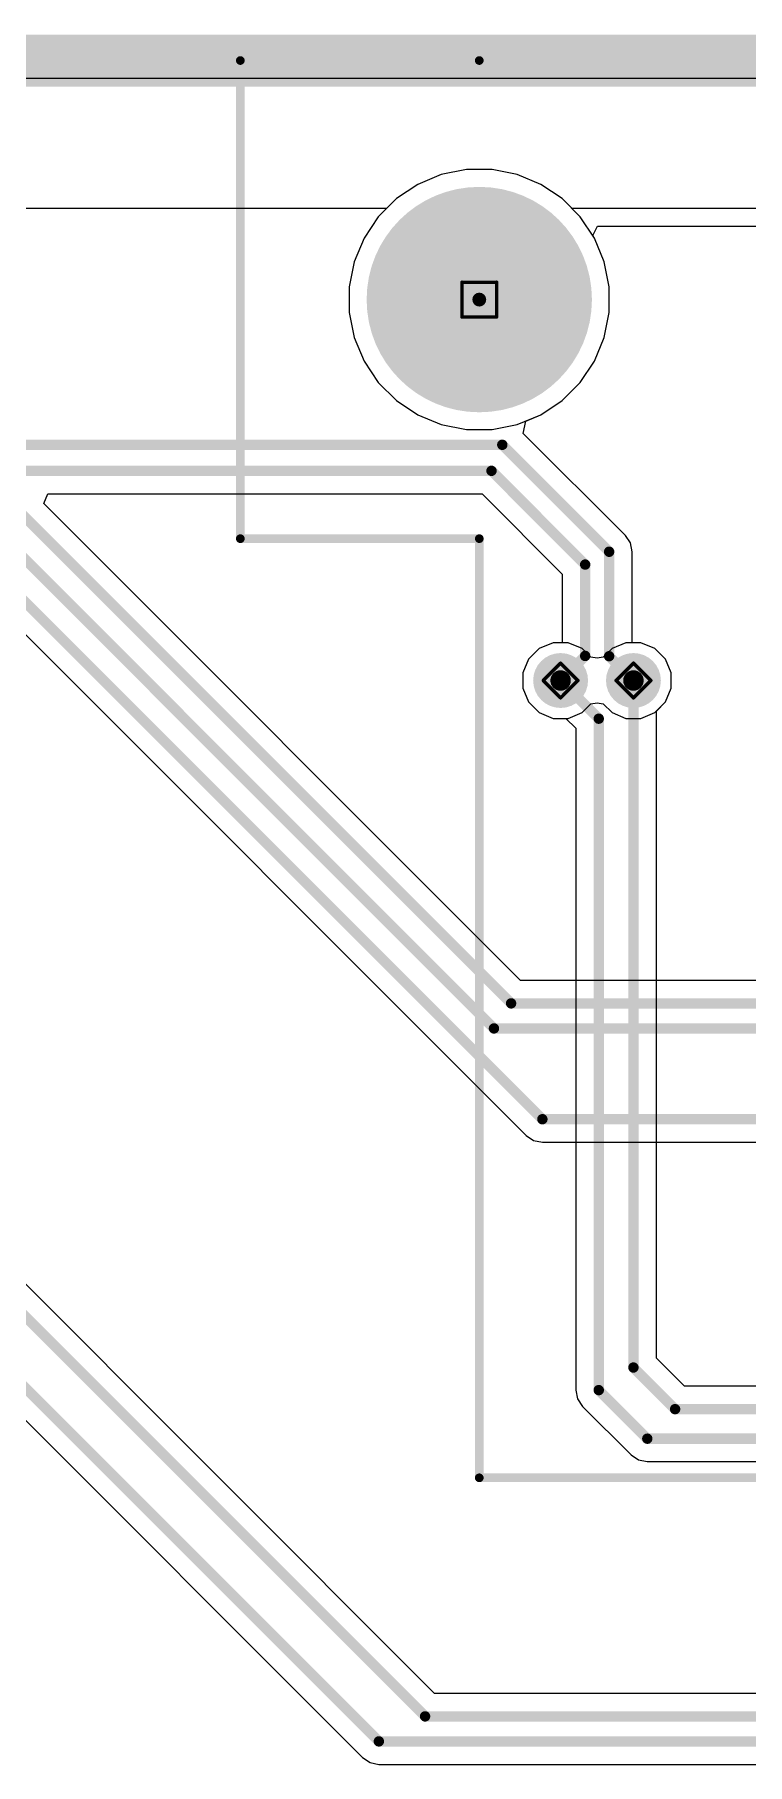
# Model space of a CAD drawing. Header units: inches. Extents: x -31 to 249, y -28 to 261.
# Drawn here: x 82.29 to 92.73, y 63.76 to 89.09 of the extents above; entities that cross this region are included whole.
import ezdxf

# ---------------------------------------------------------------- set-up
doc = ezdxf.new("R2010")
doc.units = ezdxf.units.IN
for name, color, linetype in [('Board Outline', 216, 'Continuous'), ('Bottom Layer', 5, 'Continuous'), ('Bottom Solder', 6, 'Continuous'), ('Drill Drawing', 1, 'Continuous'), ('Pad Holes', 156, 'Continuous'), ('Top Layer', 1, 'Continuous'), ('Top Overlay', 2, 'Continuous'), ('Top Solder', 216, 'Continuous'), ('Via Holes', 16, 'Continuous')]:
    doc.layers.add(name, color=color, linetype=linetype)

# ---------------------------------------------------------------- blocks, each defined once
blk = doc.blocks.new('6437288_2_42')
at = {"layer": 'Bottom Solder'}
h = blk.add_hatch(color=6, dxfattribs=at)
edge = h.paths.add_edge_path()
edge.add_arc((19.25, -7.25), 0.102, 0, 360)
at = {"layer": 'Pad Holes'}
h = blk.add_hatch(color=7, dxfattribs=at)
edge = h.paths.add_edge_path()
edge.add_arc((19.25, -7.25), 1.65, 0, 360)
at = {"layer": 'Top Solder'}
h = blk.add_hatch(color=216, dxfattribs=at)
edge = h.paths.add_edge_path()
edge.add_arc((19.25, -7.25), 0.102, 0, 360)
at = {"layer": 'Top Overlay'}
for points in [[(19.25, 10, 0.127, 0.127, 0), (-19.25, 10, 0.127, 0.127, 0)], [(19.25, 10, 0.127, 0.127, 0), (19.25, -3.75, 0.127, 0.127, 0)], [(22.75, -3.75, 0.127, 0.127, 0), (19.25, -3.75, 0.127, 0.127, 0)], [(22.75, -3.75, 0.127, 0.127, 0), (22.75, -10.75, 0.127, 0.127, 0)], [(19.25, -10.75, 0.127, 0.127, 0), (-19.25, -10.75, 0.127, 0.127, 0)], [(22.75, -10.75, 0.127, 0.127, 0), (19.25, -10.75, 0.127, 0.127, 0)]]:
    blk.add_lwpolyline(points, format="xyseb", dxfattribs=at)
for points in [[(19.218, 10, 0.0635, 0.0635, 1), (19.282, 10, 0.0635, 0.0635, 1)], [(19.218, 10, 0.0635, 0.0635, 1), (19.282, 10, 0.0635, 0.0635, 1)], [(19.218, -3.75, 0.0635, 0.0635, 1), (19.282, -3.75, 0.0635, 0.0635, 1)], [(19.218, -3.75, 0.0635, 0.0635, 1), (19.282, -3.75, 0.0635, 0.0635, 1)], [(22.718, -3.75, 0.0635, 0.0635, 1), (22.782, -3.75, 0.0635, 0.0635, 1)], [(22.718, -3.75, 0.0635, 0.0635, 1), (22.782, -3.75, 0.0635, 0.0635, 1)], [(19.218, -10.75, 0.0635, 0.0635, 1), (19.282, -10.75, 0.0635, 0.0635, 1)], [(19.218, -10.75, 0.0635, 0.0635, 1), (19.282, -10.75, 0.0635, 0.0635, 1)], [(22.718, -10.75, 0.0635, 0.0635, 1), (22.782, -10.75, 0.0635, 0.0635, 1)], [(22.718, -10.75, 0.0635, 0.0635, 1), (22.782, -10.75, 0.0635, 0.0635, 1)]]:
    blk.add_lwpolyline(points, format="xyseb", close=True, dxfattribs=at)

msp = doc.modelspace()

# ---------------------------------------------------------------- hatches: boundary and pattern name
at = {"layer": 'Bottom Layer'}
h = msp.add_hatch(color=5, dxfattribs=at)
edge = h.paths.add_edge_path()
edge.add_arc((89.992, 79.629), 0.3, 0, 360)
h = msp.add_hatch(color=5, dxfattribs=at)
edge = h.paths.add_edge_path()
edge.add_arc((91.059, 79.629), 0.3, 0, 360)
at = {"layer": 'Bottom Solder'}
h = msp.add_hatch(color=6, dxfattribs=at)
edge = h.paths.add_edge_path()
edge.add_arc((89.992, 79.629), 0.402, 0, 360)
h = msp.add_hatch(color=6, dxfattribs=at)
edge = h.paths.add_edge_path()
edge.add_arc((91.059, 79.629), 0.402, 0, 360)
at = {"layer": 'Top Layer'}
h = msp.add_hatch(color=1, dxfattribs=at)
edge = h.paths.add_edge_path()
edge.add_arc((89.992, 79.629), 0.3, 0, 360)
h = msp.add_hatch(color=1, dxfattribs=at)
edge = h.paths.add_edge_path()
edge.add_arc((91.059, 79.629), 0.3, 0, 360)
at = {"layer": 'Top Solder'}
h = msp.add_hatch(color=216, dxfattribs=at)
edge = h.paths.add_edge_path()
edge.add_arc((89.992, 79.629), 0.402, 0, 360)
h = msp.add_hatch(color=216, dxfattribs=at)
edge = h.paths.add_edge_path()
edge.add_arc((91.059, 79.629), 0.402, 0, 360)
at = {"layer": 'Via Holes'}
h = msp.add_hatch(color=7, dxfattribs=at)
edge = h.paths.add_edge_path()
edge.add_arc((89.992, 79.629), 0.15, 0, 360)
h = msp.add_hatch(color=7, dxfattribs=at)
edge = h.paths.add_edge_path()
edge.add_arc((91.059, 79.629), 0.15, 0, 360)

# ---------------------------------------------------------------- linework, layer by layer
at = {"layer": 'Board Outline'}
msp.add_lwpolyline([(0, 88.705, 0.762, 0.762, 0), (135, 88.705, 0.762, 0.762, 0)], format="xyseb", dxfattribs=at)
at = {"layer": 'Bottom Layer'}
for p, q in [((0.259, 88.446), (121.717, 88.446)), ((87.899, 86.893), (87.587, 86.685)), ((88.245, 87.036), (87.899, 86.893)), ((88.613, 87.11), (88.245, 87.036)), ((88.988, 87.11), (88.613, 87.11)), ((89.356, 87.036), (88.988, 87.11)), ((89.703, 86.893), (89.356, 87.036)), ((90.015, 86.685), (89.703, 86.893)), ((87.587, 86.685), (87.44, 86.538)), ((90.161, 86.538), (90.015, 86.685)), ((87.44, 86.538), (79.911, 86.538)), ((118.821, 86.538), (90.161, 86.538)), ((90.463, 86.144), (90.535, 86.279)), ((90.488, 86.107), (90.463, 86.144)), ((90.632, 85.761), (90.488, 86.107)), ((90.535, 86.279), (118.562, 86.279)), ((90.705, 85.393), (90.632, 85.761)), ((90.705, 85.018), (90.705, 85.393)), ((90.632, 84.65), (90.705, 85.018)), ((90.488, 84.304), (90.632, 84.65)), ((90.28, 83.992), (90.488, 84.304)), ((90.015, 83.727), (90.28, 83.992)), ((89.703, 83.518), (90.015, 83.727)), ((89.446, 83.247), (89.481, 83.427)), ((89.481, 83.427), (89.703, 83.518)), ((90.941, 81.752), (89.446, 83.247)), ((82.423, 82.221), (82.482, 82.362)), ((82.482, 82.362), (88.841, 82.362)), ((88.841, 82.362), (90.015, 81.187)), ((89.406, 75.238), (82.423, 82.221)), ((91.014, 81.643), (90.941, 81.752)), ((91.04, 81.514), (91.014, 81.643)), ((91.04, 80.183), (91.04, 81.514)), ((81.193, 81.262), (89.487, 72.968)), ((90.015, 81.187), (90.015, 80.183)), ((89.678, 80.099), (89.523, 79.943)), ((89.882, 80.183), (89.678, 80.099)), ((90.015, 80.183), (89.882, 80.183)), ((91.169, 80.183), (91.04, 80.183)), ((91.373, 80.099), (91.169, 80.183)), ((91.529, 79.943), (91.373, 80.099)), ((89.523, 79.943), (89.438, 79.739)), ((91.613, 79.739), (91.529, 79.943)), ((89.438, 79.739), (89.438, 79.519)), ((91.613, 79.519), (91.613, 79.739)), ((89.438, 79.519), (89.523, 79.315)), ((89.523, 79.315), (89.678, 79.159)), ((90.306, 79.159), (90.435, 79.289)), ((90.435, 79.289), (90.526, 79.304)), ((90.526, 79.304), (90.616, 79.289)), ((90.616, 79.289), (90.745, 79.159)), ((91.373, 79.159), (91.529, 79.315)), ((91.529, 79.315), (91.613, 79.519)), ((89.678, 79.159), (89.882, 79.075)), ((89.882, 79.075), (90.102, 79.075)), ((90.102, 79.075), (90.306, 79.159)), ((90.745, 79.159), (90.949, 79.075)), ((90.949, 79.075), (91.169, 79.075)), ((91.169, 79.075), (91.373, 79.159)), ((88.147, 64.799), (75.096, 77.85)), ((74.735, 76.216), (87.092, 63.859)), ((96.583, 75.238), (89.406, 75.238)), ((89.487, 72.968), (89.596, 72.895)), ((89.596, 72.895), (89.725, 72.869)), ((89.725, 72.869), (96.37, 72.869)), ((104.299, 64.799), (88.147, 64.799)), ((87.092, 63.859), (87.201, 63.786)), ((87.201, 63.786), (87.33, 63.76)), ((87.33, 63.76), (116.236, 63.76))]:
    msp.add_line(p, q, dxfattribs=at)
for points in [[(37.803, 83.08, 0.152, 0.152, 0), (89.138, 83.08, 0.152, 0.152, 0)], [(89.138, 83.08, 0.152, 0.152, 0), (90.703, 81.514, 0.152, 0.152, 0)], [(37.645, 82.699, 0.152, 0.152, 0), (88.98, 82.699, 0.152, 0.152, 0)], [(88.98, 82.699, 0.152, 0.152, 0), (90.352, 81.327, 0.152, 0.152, 0)], [(81.841, 82.328, 0.152, 0.152, 0), (89.267, 74.902, 0.152, 0.152, 0)], [(81.552, 81.999, 0.152, 0.152, 0), (89.016, 74.535, 0.152, 0.152, 0)], [(81.332, 81.598, 0.152, 0.152, 0), (89.725, 73.206, 0.152, 0.152, 0)], [(90.703, 79.985, 0.152, 0.152, 0), (90.703, 81.514, 0.152, 0.152, 0)], [(90.352, 79.989, 0.152, 0.152, 0), (90.352, 81.327, 0.152, 0.152, 0)], [(89.992, 79.629, 0.152, 0.152, 0), (90.352, 79.989, 0.152, 0.152, 0)], [(90.703, 79.985, 0.152, 0.152, 0), (91.059, 79.629, 0.152, 0.152, 0)], [(74.543, 77.927, 0.152, 0.152, 0), (88.007, 64.463, 0.152, 0.152, 0)], [(74.542, 76.885, 0.152, 0.152, 0), (87.33, 64.097, 0.152, 0.152, 0)], [(89.267, 74.902, 0.152, 0.152, 0), (107.855, 74.902, 0.152, 0.152, 0)], [(89.016, 74.535, 0.152, 0.152, 0), (105.222, 74.535, 0.152, 0.152, 0)], [(89.725, 73.206, 0.152, 0.152, 0), (97.551, 73.206, 0.152, 0.152, 0)], [(88.007, 64.463, 0.152, 0.152, 0), (116.527, 64.463, 0.152, 0.152, 0)], [(87.33, 64.097, 0.152, 0.152, 0), (116.375, 64.097, 0.152, 0.152, 0)]]:
    msp.add_lwpolyline(points, format="xyseb", dxfattribs=at)
for points in [[(89.1, 83.08, 0.0762, 0.0762, 1), (89.176, 83.08, 0.0762, 0.0762, 1)], [(89.1, 83.08, 0.0762, 0.0762, 1), (89.176, 83.08, 0.0762, 0.0762, 1)], [(88.942, 82.699, 0.0762, 0.0762, 1), (89.018, 82.699, 0.0762, 0.0762, 1)], [(88.942, 82.699, 0.0762, 0.0762, 1), (89.018, 82.699, 0.0762, 0.0762, 1)], [(90.665, 81.514, 0.0762, 0.0762, 1), (90.741, 81.514, 0.0762, 0.0762, 1)], [(90.665, 81.514, 0.0762, 0.0762, 1), (90.741, 81.514, 0.0762, 0.0762, 1)], [(90.314, 81.327, 0.0762, 0.0762, 1), (90.39, 81.327, 0.0762, 0.0762, 1)], [(90.314, 81.327, 0.0762, 0.0762, 1), (90.39, 81.327, 0.0762, 0.0762, 1)], [(90.314, 79.989, 0.0762, 0.0762, 1), (90.39, 79.989, 0.0762, 0.0762, 1)], [(90.314, 79.989, 0.0762, 0.0762, 1), (90.39, 79.989, 0.0762, 0.0762, 1)], [(90.665, 79.985, 0.0762, 0.0762, 1), (90.741, 79.985, 0.0762, 0.0762, 1)], [(90.665, 79.985, 0.0762, 0.0762, 1), (90.741, 79.985, 0.0762, 0.0762, 1)], [(89.954, 79.629, 0.0762, 0.0762, 1), (90.03, 79.629, 0.0762, 0.0762, 1)], [(91.021, 79.629, 0.0762, 0.0762, 1), (91.097, 79.629, 0.0762, 0.0762, 1)], [(89.229, 74.902, 0.0762, 0.0762, 1), (89.305, 74.902, 0.0762, 0.0762, 1)], [(89.229, 74.902, 0.0762, 0.0762, 1), (89.305, 74.902, 0.0762, 0.0762, 1)], [(88.978, 74.535, 0.0762, 0.0762, 1), (89.054, 74.535, 0.0762, 0.0762, 1)], [(88.978, 74.535, 0.0762, 0.0762, 1), (89.054, 74.535, 0.0762, 0.0762, 1)], [(89.687, 73.206, 0.0762, 0.0762, 1), (89.763, 73.206, 0.0762, 0.0762, 1)], [(89.687, 73.206, 0.0762, 0.0762, 1), (89.763, 73.206, 0.0762, 0.0762, 1)], [(87.969, 64.463, 0.0762, 0.0762, 1), (88.045, 64.463, 0.0762, 0.0762, 1)], [(87.969, 64.463, 0.0762, 0.0762, 1), (88.045, 64.463, 0.0762, 0.0762, 1)], [(87.292, 64.097, 0.0762, 0.0762, 1), (87.368, 64.097, 0.0762, 0.0762, 1)], [(87.292, 64.097, 0.0762, 0.0762, 1), (87.368, 64.097, 0.0762, 0.0762, 1)]]:
    msp.add_lwpolyline(points, format="xyseb", close=True, dxfattribs=at)
at = {"layer": 'Drill Drawing'}
for points in [[(88.547, 85.46, 0.0508, 0.0508, 0), (89.055, 85.46, 0.0508, 0.0508, 0)], [(88.547, 84.952, 0.0508, 0.0508, 0), (88.547, 85.46, 0.0508, 0.0508, 0)], [(89.055, 84.952, 0.0508, 0.0508, 0), (89.055, 85.46, 0.0508, 0.0508, 0)], [(88.547, 84.952, 0.0508, 0.0508, 0), (89.055, 84.952, 0.0508, 0.0508, 0)], [(89.738, 79.629, 0.0508, 0.0508, 0), (89.992, 79.883, 0.0508, 0.0508, 0)], [(89.992, 79.883, 0.0508, 0.0508, 0), (90.246, 79.629, 0.0508, 0.0508, 0)], [(90.805, 79.629, 0.0508, 0.0508, 0), (91.059, 79.883, 0.0508, 0.0508, 0)], [(91.059, 79.883, 0.0508, 0.0508, 0), (91.313, 79.629, 0.0508, 0.0508, 0)], [(89.738, 79.629, 0.0508, 0.0508, 0), (89.992, 79.375, 0.0508, 0.0508, 0)], [(89.992, 79.375, 0.0508, 0.0508, 0), (90.246, 79.629, 0.0508, 0.0508, 0)], [(90.805, 79.629, 0.0508, 0.0508, 0), (91.059, 79.375, 0.0508, 0.0508, 0)], [(91.059, 79.375, 0.0508, 0.0508, 0), (91.313, 79.629, 0.0508, 0.0508, 0)]]:
    msp.add_lwpolyline(points, format="xyseb", dxfattribs=at)
for points in [[(88.534, 85.46, 0.0254, 0.0254, 1), (88.56, 85.46, 0.0254, 0.0254, 1)], [(88.534, 85.46, 0.0254, 0.0254, 1), (88.56, 85.46, 0.0254, 0.0254, 1)], [(89.042, 85.46, 0.0254, 0.0254, 1), (89.068, 85.46, 0.0254, 0.0254, 1)], [(89.042, 85.46, 0.0254, 0.0254, 1), (89.068, 85.46, 0.0254, 0.0254, 1)], [(88.534, 84.952, 0.0254, 0.0254, 1), (88.56, 84.952, 0.0254, 0.0254, 1)], [(88.534, 84.952, 0.0254, 0.0254, 1), (88.56, 84.952, 0.0254, 0.0254, 1)], [(89.042, 84.952, 0.0254, 0.0254, 1), (89.068, 84.952, 0.0254, 0.0254, 1)], [(89.042, 84.952, 0.0254, 0.0254, 1), (89.068, 84.952, 0.0254, 0.0254, 1)], [(89.98, 79.883, 0.0254, 0.0254, 1), (90.005, 79.883, 0.0254, 0.0254, 1)], [(89.98, 79.883, 0.0254, 0.0254, 1), (90.005, 79.883, 0.0254, 0.0254, 1)], [(91.046, 79.883, 0.0254, 0.0254, 1), (91.072, 79.883, 0.0254, 0.0254, 1)], [(91.046, 79.883, 0.0254, 0.0254, 1), (91.072, 79.883, 0.0254, 0.0254, 1)], [(89.726, 79.629, 0.0254, 0.0254, 1), (89.751, 79.629, 0.0254, 0.0254, 1)], [(89.726, 79.629, 0.0254, 0.0254, 1), (89.751, 79.629, 0.0254, 0.0254, 1)], [(90.234, 79.629, 0.0254, 0.0254, 1), (90.259, 79.629, 0.0254, 0.0254, 1)], [(90.234, 79.629, 0.0254, 0.0254, 1), (90.259, 79.629, 0.0254, 0.0254, 1)], [(90.792, 79.629, 0.0254, 0.0254, 1), (90.818, 79.629, 0.0254, 0.0254, 1)], [(90.792, 79.629, 0.0254, 0.0254, 1), (90.818, 79.629, 0.0254, 0.0254, 1)], [(91.3, 79.629, 0.0254, 0.0254, 1), (91.326, 79.629, 0.0254, 0.0254, 1)], [(91.3, 79.629, 0.0254, 0.0254, 1), (91.326, 79.629, 0.0254, 0.0254, 1)], [(89.98, 79.375, 0.0254, 0.0254, 1), (90.005, 79.375, 0.0254, 0.0254, 1)], [(89.98, 79.375, 0.0254, 0.0254, 1), (90.005, 79.375, 0.0254, 0.0254, 1)], [(91.046, 79.375, 0.0254, 0.0254, 1), (91.072, 79.375, 0.0254, 0.0254, 1)], [(91.046, 79.375, 0.0254, 0.0254, 1), (91.072, 79.375, 0.0254, 0.0254, 1)]]:
    msp.add_lwpolyline(points, format="xyseb", close=True, dxfattribs=at)
at = {"layer": 'Top Layer'}
for p, q in [((0.259, 88.446), (134.741, 88.446)), ((87.899, 86.893), (87.587, 86.685)), ((88.245, 87.036), (87.899, 86.893)), ((88.613, 87.11), (88.245, 87.036)), ((88.988, 87.11), (88.613, 87.11)), ((89.356, 87.036), (88.988, 87.11)), ((89.703, 86.893), (89.356, 87.036)), ((90.015, 86.685), (89.703, 86.893)), ((87.587, 86.685), (87.322, 86.419)), ((90.28, 86.419), (90.015, 86.685)), ((87.322, 86.419), (87.114, 86.107)), ((90.488, 86.107), (90.28, 86.419)), ((87.114, 86.107), (86.97, 85.761)), ((90.632, 85.761), (90.488, 86.107)), ((86.97, 85.761), (86.897, 85.393)), ((90.705, 85.393), (90.632, 85.761)), ((86.897, 85.393), (86.897, 85.018)), ((90.705, 85.018), (90.705, 85.393)), ((86.897, 85.018), (86.97, 84.65)), ((90.632, 84.65), (90.705, 85.018)), ((86.97, 84.65), (87.114, 84.304)), ((90.488, 84.304), (90.632, 84.65)), ((87.114, 84.304), (87.322, 83.992)), ((90.28, 83.992), (90.488, 84.304)), ((87.322, 83.992), (87.587, 83.727)), ((90.015, 83.727), (90.28, 83.992)), ((87.587, 83.727), (87.899, 83.518)), ((89.703, 83.518), (90.015, 83.727)), ((87.899, 83.518), (88.245, 83.375)), ((88.245, 83.375), (88.613, 83.302)), ((88.988, 83.302), (89.356, 83.375)), ((89.356, 83.375), (89.703, 83.518)), ((88.613, 83.302), (88.988, 83.302)), ((89.678, 80.099), (89.523, 79.943)), ((89.882, 80.183), (89.678, 80.099)), ((90.102, 80.183), (89.882, 80.183)), ((90.306, 80.099), (90.102, 80.183)), ((90.435, 79.969), (90.306, 80.099)), ((90.745, 80.099), (90.616, 79.969)), ((90.949, 80.183), (90.745, 80.099)), ((91.169, 80.183), (90.949, 80.183)), ((91.373, 80.099), (91.169, 80.183)), ((91.529, 79.943), (91.373, 80.099)), ((89.523, 79.943), (89.438, 79.739)), ((90.526, 79.954), (90.435, 79.969)), ((90.616, 79.969), (90.526, 79.954)), ((91.613, 79.739), (91.529, 79.943)), ((89.438, 79.739), (89.438, 79.519)), ((91.613, 79.519), (91.613, 79.739)), ((89.438, 79.519), (89.523, 79.315)), ((89.523, 79.315), (89.678, 79.159)), ((91.396, 79.182), (91.529, 79.315)), ((91.529, 79.315), (91.613, 79.519)), ((89.678, 79.159), (89.882, 79.075)), ((89.882, 79.075), (90.07, 79.075)), ((90.07, 79.075), (90.214, 78.931)), ((91.396, 69.71), (91.396, 79.182)), ((90.214, 78.931), (90.214, 69.24)), ((91.808, 69.298), (91.396, 69.71)), ((90.214, 69.24), (90.24, 69.112)), ((100.167, 69.298), (91.808, 69.298)), ((90.24, 69.112), (90.313, 69.002)), ((90.313, 69.002), (91.024, 68.291)), ((91.024, 68.291), (91.133, 68.218)), ((91.133, 68.218), (91.262, 68.193)), ((91.262, 68.193), (102.874, 68.193))]:
    msp.add_line(p, q, dxfattribs=at)
for points in [[(89.992, 79.629, 0.152, 0.152, 0), (90.551, 79.07, 0.152, 0.152, 0)], [(91.059, 69.571, 0.152, 0.152, 0), (91.059, 79.629, 0.152, 0.152, 0)], [(90.551, 69.24, 0.152, 0.152, 0), (90.551, 79.07, 0.152, 0.152, 0)], [(91.059, 69.571, 0.152, 0.152, 0), (91.669, 68.961, 0.152, 0.152, 0)], [(90.551, 69.24, 0.152, 0.152, 0), (91.262, 68.529, 0.152, 0.152, 0)], [(91.669, 68.961, 0.152, 0.152, 0), (100.306, 68.961, 0.152, 0.152, 0)], [(91.262, 68.529, 0.152, 0.152, 0), (102.874, 68.529, 0.152, 0.152, 0)]]:
    msp.add_lwpolyline(points, format="xyseb", dxfattribs=at)
for points in [[(89.954, 79.629, 0.0762, 0.0762, 1), (90.03, 79.629, 0.0762, 0.0762, 1)], [(91.021, 79.629, 0.0762, 0.0762, 1), (91.097, 79.629, 0.0762, 0.0762, 1)], [(90.513, 79.07, 0.0762, 0.0762, 1), (90.589, 79.07, 0.0762, 0.0762, 1)], [(90.513, 79.07, 0.0762, 0.0762, 1), (90.589, 79.07, 0.0762, 0.0762, 1)], [(91.021, 69.571, 0.0762, 0.0762, 1), (91.097, 69.571, 0.0762, 0.0762, 1)], [(91.021, 69.571, 0.0762, 0.0762, 1), (91.097, 69.571, 0.0762, 0.0762, 1)], [(90.513, 69.24, 0.0762, 0.0762, 1), (90.589, 69.24, 0.0762, 0.0762, 1)], [(90.513, 69.24, 0.0762, 0.0762, 1), (90.589, 69.24, 0.0762, 0.0762, 1)], [(91.631, 68.961, 0.0762, 0.0762, 1), (91.707, 68.961, 0.0762, 0.0762, 1)], [(91.631, 68.961, 0.0762, 0.0762, 1), (91.707, 68.961, 0.0762, 0.0762, 1)], [(91.224, 68.529, 0.0762, 0.0762, 1), (91.3, 68.529, 0.0762, 0.0762, 1)], [(91.224, 68.529, 0.0762, 0.0762, 1), (91.3, 68.529, 0.0762, 0.0762, 1)]]:
    msp.add_lwpolyline(points, format="xyseb", close=True, dxfattribs=at)

# ---------------------------------------------------------------- block references
at = {"rotation": 180}
msp.add_blockref('6437288_2_42', (108.051, 77.956), dxfattribs=at)

doc.saveas('drawing.dxf')
